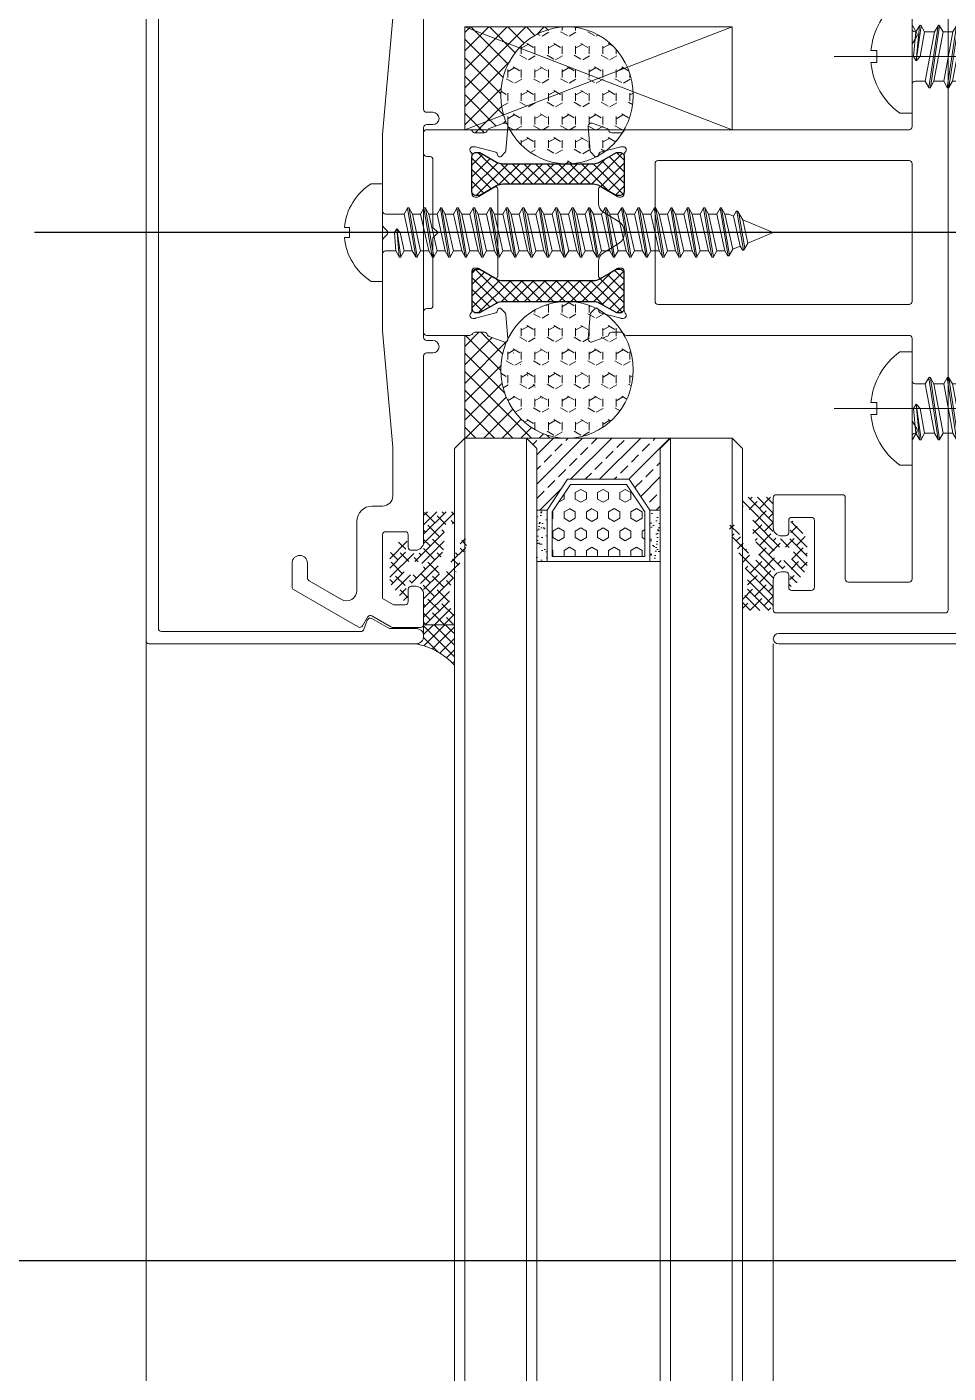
# Model space of a CAD drawing. Extents: x -280168 to 205214, y -148835 to -64913.
# Drawn here: x 51546.6 to 51636.2, y -73822 to -73691 of the extents above; entities that cross this region are included whole.
import ezdxf

# ---------------------------------------------------------------- set-up
doc = ezdxf.new("R2010")
doc.units = 0
doc.header["$LTSCALE"] = 1000
doc.header["$MEASUREMENT"] = 0
for name, pattern in [('CENTER', [50.800000000000004, 31.75, -6.35, 6.35, -6.35]), ('DASHED', [19.049999999999997, 12.7, -6.35]), ('DIVIDE', [1.25, 0.5, -0.25, 0, -0.25, 0, -0.25])]:
    doc.linetypes.add(name, pattern=pattern)
for name, color, linetype, lineweight in [('GL1_glass', 122, 'Continuous', 13), ('GL2_hidden', 140, 'DASHED', 13), ('PJ1_accessories', 4, 'Continuous', 13), ('STE1_carbon steel', 66, 'Continuous', 25), ('XC1_alum.extrusion', 3, 'Continuous', 20), ('型材线层', 3, 'Continuous', 25), ('螺钉线层', 4, 'Continuous', 9), ('隔热条填充力图案', 6, 'Continuous', 9)]:
    doc.layers.add(name, color=color, linetype=linetype, lineweight=lineweight)
doc.layers.add('SY', color=2, linetype='Continuous')
doc.layers.add('配件层', color=4, linetype='Continuous')
pattern_1 = [(45.00000000000001, (-906565.7543245459, 327194.729683584), (-0.8980256121069152, 0.8980256121069154), []), (135, (-906565.7543245459, 327194.729683584), (-0.8980256121069154, -0.8980256121069152), [])]
pattern_2 = [(9.213864076586628e-15, (-906565.7543245459, 327194.729683584), (0, 1.3198224), [0.762, -1.524]), (120, (-906565.7543245459, 327194.729683584), (-1.142999726883747, -0.6599111999999998), [0.7619999999999996, -1.523999999999999]), (59.99999999999999, (-906564.9923245457, 327194.729683584), (-1.142999726883747, 0.6599112000000003), [0.762, -1.524])]

# ---------------------------------------------------------------- blocks, each defined once
blk = doc.blocks.new('PT-C-PTZGLSI-ST5.5LST')
at = {"layer": '螺钉线层'}
for p, q in [((-1.200000000000273, 5.499999999999773), (-2.273736754432321e-13, 5.499999999999773)), ((-2.273736754432321e-13, 5.499999999999773), (2.273736754432321e-13, -5.499999999999773)), ((-3.999999999999773, 0.5899999999996908), (-3.425020350683099, 0.5899999999999181)), ((-3.425020350683099, 0.5899999999999181), (-3.425020350683326, -0.5899999999999181)), ((-3.425020350683326, -0.5899999999999181), (-3.999999999999773, -0.5900000000001455)), ((-1.200000000000273, -5.499999999999773), (2.273736754432321e-13, -5.499999999999773))]:
    blk.add_line(p, q, dxfattribs=at)
for centre, radius, start, end in [((2.793114455093246, -0.03050315157952355), 6.821394883827407, 125.8299052604258, 174.7809172056982), ((2.793114455092791, 0.03050315157975092), 6.82139488382751, 185.2190827943148, 234.1700947395742)]:
    blk.add_arc(centre, radius, start, end, dxfattribs=at)
blk = doc.blocks.new('PT-C-PTZGLSI-ST5.5LW')
at = {"layer": '螺钉线层'}
for p, q in [((-0.1026090771724739, 3.00169872976312), (-0.4500000000002728, 2.400000000000546)), ((0.04739092133922895, 3.00169872976312), (0.3947818457113499, 2.400000000000773)), ((-1.405218154287923, 2.400000000000546), (-0.4500000000002728, 2.400000000000546)), ((0.4499999999998181, -2.400000000000318), (-0.4499999999993634, 2.400000000000546)), ((0.3947818457113499, 2.400000000000773), (1.294781845711896, -2.400000000000318)), ((-0.5052181542882863, -2.400000000000318), (0.4499999999993634, -2.400000000000318)), ((0.7973909228271623, -3.001698729762893), (0.4499999999998181, -2.400000000000318)), ((0.9473909213388652, -3.001698729762893), (1.294781845711896, -2.400000000000546))]:
    blk.add_line(p, q, dxfattribs=at)
at = {"layer": '螺钉线层', "color": 6, "linetype": 'Continuous'}
for p, q in [((-0.1026090771724739, 3.00169872976312), (0.7973909228271623, -3.001698729762893)), ((0.9473909213388652, -3.001698729762893), (0.04739092133922895, 3.00169872976312))]:
    blk.add_line(p, q, dxfattribs=at)
at = {"layer": '螺钉线层'}
for centre, start, end in [((-0.02760907717265582, 2.958397459670095), 29.99999994500553, 150.0000000549945), ((0.8723909228269804, -2.958397459669868), 209.9999999450055, 330.0000000549945)]:
    blk.add_arc(centre, 0.0866025403304984, start, end, dxfattribs=at)
blk = doc.blocks.new('PT-C-PTZZZGLD-ST5.5LWW')
at = {"layer": '螺钉线层'}
for p, q in [((-7.775000000002819, 3.001698729763802), (-8.122390922830618, 2.400000000001228)), ((-7.625000001491117, 3.001698729763802), (-7.277609077118996, 2.400000000001455)), ((-5.975000000003092, 3.00169872976403), (-6.322390922830891, 2.400000000001455)), ((-5.825000001491389, 3.00169872976403), (-5.477609077119268, 2.400000000001683)), ((-9.077609077118268, 2.400000000001228), (-8.122390922830618, 2.400000000001228)), ((-7.781195788371406, 0.5802926162211861), (-8.122390922830618, 2.400000000001228)), ((-7.277609077118996, 2.400000000001455), (-7.025729293534823, 1.056641154221779)), ((-6.322390922830891, 2.400000000001455), (-7.277609077118996, 2.400000000001455)), ((-6.030801689203145, 0.8448574206547619), (-6.322390922829982, 2.400000000001455)), ((-2.400000000001, 2.400000000001), (-5.477609077118814, 2.400000000001228)), ((-5.477609077119268, 2.400000000001683), (-5.192368380412063, 0.8787162842290854)), ((0, 0), (-2.400000000001, 2.400000000001)), ((-7.384953796006357, -1.532998009728544), (-7.781195788371406, 0.5802926162211861)), ((-5.659590567578562, 0.7658401364453766), (-7.245213808028893, 1.10336138767093)), ((-5.467568495482283, 0.779076674898306), (-5.192368380412063, 0.8787162842293128)), ((-0.6600000000030377, 1.13686837721616e-12), (-5.192368380411608, 0.8787162842293128)), ((-2.728484105318785e-12, 1.13686837721616e-12), (-2.400000000004184, -2.399999999999409)), ((-8.177609077118632, -2.399999999999636), (-7.222390922830982, -2.399999999999636)), ((-7.384953796006357, -1.532998009728544), (-7.222390922830982, -2.399999999999864)), ((-6.875000000003183, -3.001698729762211), (-7.222390922830527, -2.399999999999636)), ((-6.759958729222944, -1.861309906001679), (-5.618481218049055, -1.354185092160378)), ((-6.72500000149148, -3.001698729762211), (-6.37760907711845, -2.399999999999864)), ((-6.500247595126893, -1.745927903954453), (-6.37760907711845, -2.399999999999636)), ((-6.377609077118905, -2.399999999999409), (-5.422390922831255, -2.399999999999409)), ((-2.400000000004184, -2.399999999999409), (-5.775557948085407, -2.399999999999409)), ((-5.4223909228308, -2.399999999999409), (-5.61848121805042, -1.354185092160833))]:
    blk.add_line(p, q, dxfattribs=at)
at = {"layer": '螺钉线层', "color": 6, "linetype": 'Continuous'}
for p, q in [((-7.775000000002819, 3.001698729763802), (-7.488074458690789, 1.087778656669343)), ((-7.341887387042334, 1.113212562718218), (-7.625000001491117, 3.001698729763802)), ((-5.975000000003092, 3.00169872976403), (-5.639255640594911, 0.7621355805156327)), ((-5.490675476960405, 0.7716065061770223), (-5.825000001491389, 3.00169872976403)), ((-7.041808884483544, -1.889009803855288), (-6.875000000003183, -3.001698729762211)), ((-6.72500000149148, -3.001698729762211), (-6.890603995454967, -1.897046955707765))]:
    blk.add_line(p, q, dxfattribs=at)
at = {"layer": '螺钉线层'}
for centre, radius, start, end in [((-7.700000000003001, 2.958397459670778), 0.0866025403304984, 29.99999994500553, 150.0000000549945), ((-5.900000000003274, 2.958397459671005), 0.0866025403304984, 29.99999994500553, 150.0000000549945), ((0.1251724137923702, 2.400000000001), 2.52517241379369, 180, 251.8842237427178), ((-7.338903304250834, 0.663222456993708), 0.45, 77.98317710944669, 190.6196552761552), ((-5.586720959406193, 1.108170415860968), 0.35, 257.9831771094467, 289.9034160734104), ((-6.942661311885786, -1.450068168956022), 0.45, 190.6196552761552, 293.9541673023247), ((-6.800000000003365, -2.958397459669186), 0.0866025403304984, 209.9999999450055, 330.0000000549945)]:
    blk.add_arc(centre, radius, start, end, dxfattribs=at)
blk = doc.blocks.new('ST5.5x22自攻自钻')
at = {"layer": '螺钉线层'}
for p, q in [((-8.317814394898505, 4.502466129012646), (-8.340205317789696, 4.502466129012646)), ((-8.500400737180371, 2.1024661290121), (-8.246584084110054, 2.525605981673607)), ((-8.262596240610947, -0.2975338709879907), (-8.500400737180371, 2.1024661290121)), ((-8.246584084110054, 2.525605981673607), (-7.867814394899597, 2.102466129013237)), ((-7.867814394899597, 2.102466129013692), (-7.417814394898869, -0.2975338709879907)), ((-8.262596240610947, -0.2975338709879907), (-8.340205317789696, -0.2975338709879907)), ((-7.915205317783602, -0.8992326007505653), (-8.262596240610947, -0.2975338709879907)), ((-7.765205319271899, -0.8992326007505653), (-7.417814394898869, -0.297533870988218))]:
    blk.add_line(p, q, dxfattribs=at)
at = {"layer": '螺钉线层', "color": 46, "linetype": 'CENTER'}
blk.add_line((-16.21191307588288, 2.102466129012782), (15.59335668953554, 2.102466129012328), dxfattribs=at)
at = {"layer": '螺钉线层', "color": 6, "linetype": 'Continuous'}
for p, q in [((-8.246584084110054, 2.525605981673607), (-7.915205317783602, -0.8992326007505653)), ((-7.765205319271899, -0.8992326007505653), (-8.246584084110054, 2.525605981673607))]:
    blk.add_line(p, q, dxfattribs=at)
at = {"layer": '螺钉线层'}
for centre, radius, start, end in [((-8.340205317789696, 4.802466129012601), 0.3, 180, 270), ((-8.340205317789696, -0.5975338709888547), 0.3, 90, 180), ((-7.840205317783784, -0.8559313306575405), 0.0866025403304984, 209.9999999450055, 330.0000000549945)]:
    blk.add_arc(centre, radius, start, end, dxfattribs=at)
for name, p in [('PT-C-PTZGLSI-ST5.5LST', (-8.640205317790333, 2.102466129012555)), ('PT-C-PTZGLSI-ST5.5LW', (-6.912596240611038, 2.1024661290121)), ('PT-C-PTZGLSI-ST5.5LW', (-5.112596240610856, 2.102466129011873)), ('PT-C-PTZGLSI-ST5.5LW', (-3.312596240611128, 2.1024661290121)), ('PT-C-PTZGLSI-ST5.5LW', (-1.512596240610947, 2.1024661290121)), ('PT-C-PTZGLSI-ST5.5LW', (0.2874037593883259, 2.102466129012328)), ('PT-C-PTZGLSI-ST5.5LW', (2.087403759388508, 2.102466129012328)), ('PT-C-PTZGLSI-ST5.5LW', (3.887403759388235, 2.102466129012555)), ('PT-C-PTZZZGLD-ST5.5LWW', (13.35979468221558, 2.10246612901301))]:
    blk.add_blockref(name, p, dxfattribs=at)
blk = doc.blocks.new('PAON148001(945500)')
at = {"layer": '隔热条填充力图案'}
h = blk.add_hatch(dxfattribs=at)
h.set_pattern_fill('ANSI37', color=6, scale=0.5, style=0)
h.set_pattern_definition([(135, (-54620.91678163315, -69823.37623260304), (0.561266007566822, 0.5612660075668221), []), (45.00000000000001, (-54620.91678163315, -69823.37623260304), (0.5612660075668221, -0.561266007566822), [])])
edge = h.paths.add_edge_path()
edge.add_line((1.124448551607202, -12.41320508075296), (2.063679036153189, -14.0399999999936))
edge.add_line((2.063679036160465, -14.0399999999936), (2.063679036160465, -14.39999999999418))
edge.add_arc((1.663679036151734, -14.39999999999418), 0.4000000000014603, 270.0000000000007, 359.99999999999926, ccw=False)
edge.add_line((1.663679036151734, -14.79999999998836), (-1.736320963849721, -14.79999999998836))
edge.add_arc((-1.736320963849721, -14.39999999999418), 0.4000000000014321, 179.9999999999967, 270.0000000000033, ccw=False)
edge.add_line((-2.136320963851176, -14.39999999999418), (-2.136320963851176, -14.0399999999936))
edge.add_line((-2.136320963851176, -14.0399999999936), (-1.197090479305189, -12.41320508075296))
edge.add_arc((-2.236320963849721, -11.81320508074714), 1.200000000004664, 329.999999999949, 359.9999999999487)
edge.add_line((-1.036320963845355, -11.81320508074714), (-1.036320963845355, -2.986794919233944))
edge.add_arc((-2.236320963849721, -2.98679491924122), 1.200000000004677, 5.152498583970897e-11, 30.0000000000509)
edge.add_line((-1.197090479297913, -2.386794919235399), (-2.1363209638439, -0.7599999999947613))
edge.add_line((-2.136320963851176, -0.7599999999947613), (-2.136320963851176, -0.3999999999941792))
edge.add_arc((-1.736320963849721, -0.3999999999941792), 0.4000000000014481, 89.99999999999898, 180.000000000001, ccw=False)
edge.add_line((-1.736320963842445, 0), (1.66367903615901, 0))
edge.add_arc((1.663679036151734, -0.3999999999941792), 0.4000000000014623, 1.0231815394945443e-12, 89.99999999999898, ccw=False)
edge.add_line((2.063679036160465, -0.3999999999941792), (2.063679036160465, -0.7599999999947613))
edge.add_line((2.063679036160465, -0.7599999999947613), (1.124448551614478, -2.386794919235399))
edge.add_arc((2.16367903615901, -2.98679491924122), 1.200000000004608, 149.9999999999482, 179.9999999999494)
edge.add_line((0.9636790361546446, -2.98679491924122), (0.9636790361546446, -11.81320508075441))
edge.add_arc((2.16367903615901, -11.81320508074714), 1.200000000004706, 180.0000000000519, 210.0000000000506)
at = {"layer": '型材线层'}
blk.add_lwpolyline([(1.124448551607202, -12.41320508075296), (2.063679036160465, -14.0399999999936), (2.063679036160465, -14.39999999999418, -0.4142135623730874), (1.663679036151734, -14.79999999998836), (-1.736320963842445, -14.79999999998836, -0.414213562373129), (-2.136320963851176, -14.39999999999418), (-2.136320963851176, -14.0399999999936), (-1.197090479297913, -12.41320508075296, 0.1316524975873946), (-1.036320963845355, -11.81320508074714), (-1.036320963845355, -2.98679491924122, 0.1316524975873931), (-1.197090479297913, -2.386794919235399), (-2.136320963851176, -0.7599999999947613), (-2.136320963851176, -0.3999999999941792, -0.4142135623731054), (-1.736320963842445, 0), (1.663679036151734, 0, -0.4142135623730847), (2.063679036160465, -0.3999999999941792), (2.063679036160465, -0.7599999999947613), (1.124448551607202, -2.386794919235399, 0.1316524975874009), (0.9636790361546446, -2.98679491924122), (0.9636790361546446, -11.81320508074714, 0.1316524975873898)], format="xyb", close=True, dxfattribs=at)
blk = doc.blocks.new('PT-C-PTZGLSI-ST4.8LW')
at = {"layer": '螺钉线层'}
for p, q in [((-1.195632673131968, 1.790000000000418), (-0.3999999999996362, 1.790000000000646)), ((-0.07281633654929465, 2.356698729762456), (-0.3999999999998636, 1.790000000000191)), ((-0.3999999999998636, 1.790000000000191), (0.3999999999996362, -1.789999999999736)), ((0.07718366196240822, 2.356698729762456), (0.4043673268679413, 1.790000000000418)), ((0.4043673268679413, 1.790000000000418), (1.204367326868351, -1.789999999999736)), ((-0.3956326731315585, -1.789999999999736), (0.3999999999998636, -1.789999999999736)), ((0.7271836634506599, -2.356698729762456), (0.3999999999996362, -1.789999999999736)), ((0.8771836619623627, -2.356698729762456), (1.204367326868351, -1.789999999999736))]:
    blk.add_line(p, q, dxfattribs=at)
at = {"layer": '螺钉线层', "color": 6, "linetype": 'Continuous'}
for p, q in [((0.7271836634506599, -2.356698729762684), (-0.07281633654929465, 2.356698729762456)), ((0.0771836634507963, 2.356698729762684), (0.8771836619623627, -2.356698729762456))]:
    blk.add_line(p, q, dxfattribs=at)
at = {"layer": '螺钉线层'}
for centre, start, end in [((0.002183663450750828, 2.313397459669432), 29.99999994499902, 150.000000055001), ((0.8021836634507054, -2.313397459669432), 209.999999944999, 330.000000055001)]:
    blk.add_arc(centre, 0.0866025403304984, start, end, dxfattribs=at)
blk = doc.blocks.new('PT-C-PTZGLSI-ST4.8LST')
at = {"layer": '螺钉线层'}
blk.add_lwpolyline([(-1.099999999945794, 4.750000000034333, 0.2344543006142045), (-3.700000000000045, 0.4900000000000091), (-3.225020350683735, 0.4900000000000091), (-3.225020350683735, -0.4900000000000091), (-3.700000000000045, -0.4899999999990996, 0.2344543006112378), (-1.099999999999909, -4.75), (0, -4.75), (0, 4.750000000000227)], format="xyb", close=True, dxfattribs=at)
blk = doc.blocks.new('PT-C-PTZGLSI-ST4.8LWW')
at = {"layer": '螺钉线层'}
for p, q in [((-6.2978163365824, 1.790000000000191), (-5.502183663450069, 1.790000000000418)), ((-5.174999999999727, 2.356698729762229), (-5.502183663450296, 1.789999999999964)), ((-5.502183663450296, 1.789999999999964), (-4.702183663450796, -1.789999999999964)), ((-5.025000001488024, 2.356698729762229), (-4.697816336582491, 1.790000000000191)), ((-4.697816336582491, 1.790000000000191), (-4.321442276649805, 1.790000000000191)), ((-4.697816336582491, 1.790000000000191), (-3.933705873316285, -1.629394323115093)), ((-4.321442276649805, 1.790000000000191), (-3.859417907015086, 1.598623239951166)), ((-3.608804220853244, 2.032698878753081), (-3.859417907014858, 1.598623239950712)), ((-3.859417907015086, 1.598623239951166), (-3.205479100883167, -1.327752917490216)), ((-3.435599140096429, 2.032698878919746), (-2.973002469261019, 1.231457943736132)), ((-2.973002469261246, 1.231457943736586), (0, 0)), ((-2.973002469261473, 1.231457943736132), (-2.469257673487164, -1.022800017352438)), ((-2.469257673487164, -1.022800017352438), (4.547473508864641e-13, 0)), ((-2.838798167412278, -1.662862926070602), (-2.469257673486709, -1.022800017352665)), ((-5.497816336581991, -1.789999999999964), (-4.702183663450569, -1.789999999999736)), ((-4.450910175055697, -2.225218449794966), (-4.702183663451024, -1.789999999999509)), ((-4.277705094298881, -2.225218449961631), (-3.933705873316285, -1.629394323115093)), ((-3.933705873316285, -1.629394323115093), (-3.205479100883167, -1.327752917490216)), ((-3.012003248173642, -1.662862925854142), (-3.205479100883167, -1.327752917489988))]:
    blk.add_line(p, q, dxfattribs=at)
at = {"layer": '螺钉线层', "color": 6, "linetype": 'Continuous'}
for p, q in [((-4.389371316997995, -2.272026568474303), (-5.174999999999727, 2.356698729762229)), ((-5.024999999999636, 2.356698729762456), (-4.254220107842229, -2.184541260626929)), ((-2.885674365517616, -1.704633388176944), (-3.528461011231002, 2.082502790472518)), ((-3.342696365961729, 1.871786554379241), (-2.764582023340836, -1.534316794242159))]:
    blk.add_line(p, q, dxfattribs=at)
at = {"layer": '螺钉线层'}
for centre, radius, start, end in [((-5.099999999999682, 2.313397459669204), 0.0866025403304984, 29.99999994499902, 150.000000055001), ((-3.522201680426633, 1.982698878836345), 0.1, 30.00000005519434, 150.0000000551464), ((-4.364307634629085, -2.17521844987823), 0.1, 209.9999999448827, 329.9999999447944), ((-2.925400707730432, -1.612862925966056), 0.1, 209.9999999259138, 329.999999930909)]:
    blk.add_arc(centre, radius, start, end, dxfattribs=at)
blk = doc.blocks.new('ST4.8X38-PT')
at = {"layer": '螺钉线层'}
for p, q in [((1.302183663419783, 1.790000000000449), (0.3000000000001819, 1.790000000000449)), ((1.176630933357956, 3.108624468950438e-14), (1.383217930669161, 0.3682120348219398)), ((1.176630933358865, 4.858335955759685e-13), (1.297816336552387, -1.789999999999933)), ((1.383217930669161, 0.3682120348219398), (1.702183663420328, 3.108624468950438e-14)), ((1.702183663420328, -6.510347816401918e-13), (2.102183663420874, -1.789999999999705)), ((0.3000000000010914, -1.789999999999705), (1.297816336552387, -1.789999999999705)), ((1.625000000002728, -2.356698729762653), (1.297816336552387, -1.789999999999933)), ((1.774999998514431, -2.356698729762653), (2.102183663420874, -1.789999999999933))]:
    blk.add_line(p, q, dxfattribs=at)
at = {"layer": '螺钉线层', "color": 46, "linetype": 'CENTER', "ltscale": 1.5}
blk.add_line((-6.447865267422003, 3.108624468950438e-14), (40.23356200732769, -1.962874307537277e-13), dxfattribs=at)
at = {"layer": '螺钉线层', "linetype": 'Continuous'}
for p, q in [((1.625000000002728, -2.35669872976288), (1.383217930669161, 0.3682120348219398)), ((1.383217930669161, 0.3682120348219398), (1.774999998514431, -2.356698729762653))]:
    blk.add_line(p, q, dxfattribs=at)
at = {"layer": '螺钉线层'}
for centre, radius, start, end in [((0.3000000000001819, 2.090000000000404), 0.3, 180, 270), ((0.3000000000010914, -2.089999999999432), 0.3, 90, 180), ((1.700000000003456, -2.313397459669628), 0.0866025403304984, 209.9999999450055, 330.0000000549945)]:
    blk.add_arc(centre, radius, start, end, dxfattribs=at)
for name, p in [('PT-C-PTZGLSI-ST4.8LST', (0, 3.108624468950438e-14)), ('PT-C-PTZGLSI-ST4.8LW', (2.497816336552205, 3.108624468950438e-14)), ('PT-C-PTZGLSI-ST4.8LW', (4.097816336551659, 3.108624468950438e-14)), ('PT-C-PTZGLSI-ST4.8LW', (5.697816336551114, 3.108624468950438e-14)), ('PT-C-PTZGLSI-ST4.8LW', (7.297816336551477, 3.108624468950438e-14)), ('PT-C-PTZGLSI-ST4.8LW', (8.897816336550932, 3.108624468950438e-14)), ('PT-C-PTZGLSI-ST4.8LW', (10.4978163365513, 3.108624468950438e-14)), ('PT-C-PTZGLSI-ST4.8LW', (12.09781633655075, 3.108624468950438e-14)), ('PT-C-PTZGLSI-ST4.8LW', (13.69781633655111, 3.108624468950438e-14)), ('PT-C-PTZGLSI-ST4.8LW', (15.29781633655057, 3.108624468950438e-14)), ('PT-C-PTZGLSI-ST4.8LW', (16.89781633655002, 3.108624468950438e-14)), ('PT-C-PTZGLSI-ST4.8LW', (18.49781633655039, 3.108624468950438e-14)), ('PT-C-PTZGLSI-ST4.8LW', (20.09781633654984, 3.108624468950438e-14)), ('PT-C-PTZGLSI-ST4.8LW', (21.6978163365502, 3.108624468950438e-14)), ('PT-C-PTZGLSI-ST4.8LW', (23.29781633654966, 3.108624468950438e-14)), ('PT-C-PTZGLSI-ST4.8LW', (24.89781633655002, 3.108624468950438e-14)), ('PT-C-PTZGLSI-ST4.8LW', (26.49781633654948, 3.108624468950438e-14)), ('PT-C-PTZGLSI-ST4.8LW', (28.09781633654984, 3.108624468950438e-14)), ('PT-C-PTZGLSI-ST4.8LW', (29.69781633654929, 3.108624468950438e-14)), ('PT-C-PTZGLSI-ST4.8LW', (31.29781633654966, 3.108624468950438e-14)), ('PT-C-PTZGLSI-ST4.8LWW', (38, 2.584599201327364e-13))]:
    blk.add_blockref(name, p, dxfattribs=at)
blk = doc.blocks.new('*U377')
at = {"layer": 'PJ1_accessories'}
h = blk.add_hatch(dxfattribs=at)
h.set_pattern_fill('ANSI38', color=256, scale=0.4, style=0)
h.set_pattern_definition([(135, (8715.69980125525, 668.8177687838906), (0.4490128060534576, 0.4490128060534577), []), (45.00000000000001, (8715.69980125525, 668.8177687838906), (1.347038418160373, 0.4490128060534578), [1.5875, -0.9525000000000001])])
edge = h.paths.add_edge_path(flags=16)
edge.add_arc((-31.2497805521125, -107.6606329271453), 0.6499999999941792, 0, 180, ccw=False)
edge.add_line((-30.59978055208921, -107.6606329271453), (-30.59978055208921, -108.3497474453179))
edge.add_arc((-31.2497805521125, -108.3497474453179), 0.6499999999941792, -180, 0, ccw=False)
edge.add_line((-31.89978055213578, -108.3497474453179), (-31.89978055213578, -107.6606329271453))
edge = h.paths.add_edge_path()
edge.add_arc((-28.64978055213578, -113.0000026948983), 0.2999999999961926, 248.3846734127286, 423.3846734129762)
edge.add_line((-28.51538107497618, -112.7317923660157), (-31.65683849889319, -111.1576164667495))
edge.add_arc((-31.4776391958585, -110.8000026948866), 0.3999999999998659, 89.99999999947892, 243.3846734108163, ccw=False)
edge.add_line((-31.4776391958585, -110.4000026949216), (-30.95116509799846, -110.4000026949216))
edge.add_arc((-30.95116509799846, -110.7000026950263), 0.3000000001273165, 70.00000000517639, 90.00000000555838, ccw=False)
edge.add_line((-30.84855905501172, -110.418094908644), (-29.29948850092478, -110.9819104811177))
edge.add_arc((-29.19688245793805, -110.7000026949099), 0.2999999999710019, 249.9999999979924, 269.9999999979156)
edge.add_line((-29.19688245793805, -111.0000026948983), (-27.24978055222891, -111.0000026948983))
edge.add_arc((-27.24978055222891, -111.3000026948866), 0.2999999999938154, -1.042224084812915e-09, 89.99999999895778, ccw=False)
edge.add_line((-26.94978055218235, -111.3000026948866), (-26.94978055218235, -111.7000026949099))
edge.add_arc((-26.64978055213578, -111.7000026948517), 0.3000000000229193, 180.0000000045162, 270.0000000045163)
edge.add_line((-26.64978055213578, -112.0000026948983), (-26.04978055215906, -112.0000026948983))
edge.add_arc((-26.04978055215906, -111.7000026949099), 0.2999999999938154, 270.0000000010422, 360.0000000010422)
edge.add_line((-25.74978055222891, -111.7000026949099), (-25.74978055222891, -109.3000026948866))
edge.add_arc((-26.04978055215906, -109.3000026948866), 0.2999999999933607, 359.999999998871, 449.9999999989578)
edge.add_line((-26.04978055215906, -109.0000026948983), (-29.29978055215906, -109.0000026948983))
edge.add_arc((-29.29978055215906, -108.5000026948983), 0.4999999999995453, 180.0000000003648, 270, ccw=False)
edge.add_line((-29.79978055215906, -108.5000026948983), (-29.79978055215906, -107.4010371884797))
edge.add_arc((-29.59978055220563, -107.4010371884797), 0.200000000006343, 44.99999999919402, 179.9999999995766, ccw=False)
edge.add_line((-29.45835919585079, -107.2596158322413), (-28.58237347262911, -107.4121347292676))
edge.add_arc((-28.37024143827148, -107.2000026949099), 0.3000000000010796, 224.9999999997544, 404.9999999997544)
edge.add_line((-28.15810940391384, -106.9878706605523), (-29.62906987406313, -105.8464493043139))
edge.add_arc((-29.9826232646592, -106.2000026949099), 0.5000000000026927, 44.99999999992629, 89.99999999999999)
edge.add_line((-29.9826232646592, -105.7000026949099), (-32.51693783968221, -105.7000026949099))
edge.add_arc((-32.51693783968221, -106.2000026949099), 0.5000000000025595, 89.99999999999999, 135.0000000000829)
edge.add_line((-32.87049123027828, -105.8464493043139), (-34.34145170042757, -106.9878706605523))
edge.add_arc((-34.12931966606993, -107.2000026949099), 0.3000000000010796, 135.0000000002456, 315.0000000002456)
edge.add_line((-33.9171876317123, -107.4121347292676), (-33.04120190837421, -107.2596158322413))
edge.add_arc((-32.89978055213578, -107.4010371884797), 0.1999999999771288, -3.126615411019884e-09, 134.9999999974207, ccw=False)
edge.add_line((-32.69978055218235, -107.4010371884797), (-32.69978055218235, -108.5000026948983))
edge.add_arc((-33.19978055218235, -108.5000026948983), 0.5000000000013642, 270.00000000020844, 359.9999999998437, ccw=False)
edge.add_line((-33.19978055218235, -109.0000026948983), (-36.44978055218235, -109.0000026948983))
edge.add_arc((-36.44978055218235, -109.3000026948866), 0.2999999999942702, 90.00000000104221, 180.0000000009554)
edge.add_line((-36.74978055222891, -109.3000026948866), (-36.74978055222891, -111.7000026949099))
edge.add_arc((-36.44978055218235, -111.7000026949099), 0.2999999999951797, 179.9999999992183, 269.9999999986104)
edge.add_line((-36.44978055218235, -112.0000026948983), (-35.67404462094419, -112.0000026948983))
edge.add_arc((-35.67404462082777, -111.7000026949099), 0.2999999999983018, 269.9999999989578, 314.9999999994013)
edge.add_line((-35.46191258658655, -111.9121347292676), (-35.13764851773158, -111.587870660529))
edge.add_arc((-34.92551648349036, -111.8000026948866), 0.2999999999997213, 89.9999999993052, 134.9999999994473, ccw=False)
edge.add_line((-34.92551648337394, -111.5000026948983), (-33.24978055222891, -111.5000026948983))
edge.add_line((-33.24978055222891, -111.5000026948983), (-28.76029252843, -113.2789060887299))
h = blk.add_hatch(dxfattribs=at)
h.set_pattern_fill('ANSI33', color=256, scale=8, style=0)
h.set_pattern_definition([(45.00000000000001, (-12707.57088305743, -4617.015605273424), (-1.414213562373095, 1.414213562373095), []), (45.00000000000001, (-12706.15666949749, -4617.015605273424), (-1.414213562373095, 1.414213562373095), [1, -0.5])])
h.paths.add_polyline_path([(-19.99978055222891, -119.0000026948983), (-20.99978055222891, -120.0000026948983), (-26.99978055222891, -120.0000026948983), (-26.99978055222891, -121.0000026948983), (-23.99978055222891, -123.0000026948983), (-23.99978055222891, -129.0000026948983), (-26.99978055222891, -131.0000026948983), (-26.99978055222891, -132.0000026948983), (-20.99978055222891, -132.0000026948983), (-19.99978055222891, -133.0000026948983)])
h = blk.add_hatch(dxfattribs=at)
h.set_pattern_fill('AR-SAND', color=256, scale=0.5, style=0)
h.set_pattern_definition([(37.50000000000001, (-12707.57088305743, -4617.015605273424), (-0.03149667905480408, 0.9634118845065793), [0, -0.76, 0, -0.85, 0, -0.8125]), (7.499999999999988, (-12707.57088305743, -4617.015605273424), (0.8848883526338636, 1.41107303261487), [0, -0.4099999999999999, 0, -0.6849999999999999, 0, -0.2625]), (327.5, (-12708.18588305742, -4617.015605273424), (1.557070930875748, 0.002829526768482249), [0, -0.2499999999999999, 0, -0.8999999999999998, 0, -1.175]), (317.5, (-12708.18588305742, -4617.015605273424), (1.503063302286147, 0.4388377824671246), [0, -0.125, 0, -0.59, 0, -0.675])])
h.paths.add_polyline_path([(-26.99978055222891, -121.0000026948983), (-26.99978055222891, -120.0000026948983), (-31.99978055222891, -120.0000026948983), (-31.99978055222891, -121.0000026948983)])
h.paths.add_polyline_path([(-31.99978055222891, -131.0000026948983), (-31.99978055222891, -132.0000026948983), (-26.99978055222891, -132.0000026948983), (-26.99978055222891, -131.0000026948983)])
h = blk.add_hatch(dxfattribs=at)
h.set_pattern_fill('HEX', color=256, scale=5, style=0)
h.set_pattern_definition([(9.213864076586628e-15, (-12707.57088305743, -4617.015605273424), (0, 1.082531755), [0.625, -1.25]), (120, (-12707.57088305743, -4617.015605273424), (-0.9375000002333521, -0.5412658774999999), [0.6249999999999989, -1.249999999999998]), (59.99999999999997, (-12706.94588305743, -4617.015605273424), (-0.937500000233352, 0.5412658775000002), [0.6249999999999999, -1.25])])
h.paths.add_polyline_path([(-24.49978055222891, -123.2675945741357), (-27.15116837108508, -121.5000026948983), (-31.49978055222891, -121.5000026948983), (-31.49978055222891, -130.5000026948983), (-27.15116837108508, -130.5000026948983), (-24.49978055222891, -128.7324108156608)])
h = blk.add_hatch(dxfattribs=at)
h.set_pattern_fill('HEX', color=256, scale=0.8, style=0)
h.set_pattern_definition(pattern_2)
edge = h.paths.add_edge_path()
edge.add_ellipse((-13.34571129188407, -129.0603864508448), major_axis=(-6.654069260461255, 0), ratio=0.9684793322198909, start_angle=0, end_angle=360)
h = blk.add_hatch(dxfattribs=at)
h.set_pattern_fill('HEX', color=256, scale=0.8, style=0)
h.set_pattern_definition(pattern_2)
edge = h.paths.add_edge_path()
edge.add_ellipse((13.34571129188407, -129.0603864508448), major_axis=(6.654069260461255, 0), ratio=0.9684793322198909, start_angle=0, end_angle=360, ccw=False)
h = blk.add_hatch(dxfattribs=at)
h.set_pattern_fill('ANSI37', color=256, scale=0.8, style=0)
h.set_pattern_definition(pattern_1)
edge = h.paths.add_edge_path()
edge.add_line((-10.11346953606699, -136.6267046603607), (-10.63179806247354, -135.2026087383274))
edge.add_arc((-10.34989027620759, -135.1000026952242), 0.3000000000153858, 145.2189507280984, 200.0000000065075, ccw=False)
edge.add_ellipse((-13.34571129188407, -129.0603864511941), major_axis=(-6.654069260461255, 0), ratio=0.9684793322198909, start_angle=0, end_angle=114.4056178847533, ccw=False)
edge.add_line((-19.99978055234533, -129.0603864511941), (-19.99978055222891, -139.0000026952475))
edge.add_line((-19.99978055222891, -139.0000026952475), (-9.999890276230872, -139.0000026952475))
edge.add_line((-9.999890276230872, -139.0000026952475), (-9.999890276230872, -138.5196179377963))
edge.add_arc((-9.699890275951475, -138.5196179378545), 0.3000000002765374, 120.00000005111721, 180, ccw=False)
edge.add_arc((-9.999890276812948, -138.0000026950147), 0.3000000005995286, 300.0000000425801, 360)
edge.add_line((-9.699890276184306, -138.0000026950147), (-9.699890276184306, -137.1000026952825))
edge.add_arc((-9.999890276114456, -137.1000026952242), 0.2999999999526001, 0, 73.70711348484153)
edge.add_arc((-9.831561750266701, -136.5240986176068), 0.2999999995603474, 199.9999999951393, 253.70711348746948, ccw=False)
h = blk.add_hatch(dxfattribs=at)
h.set_pattern_fill('ANSI37', color=256, scale=0.8, style=0)
h.set_pattern_definition(pattern_1)
edge = h.paths.add_edge_path()
edge.add_line((10.11346953606699, -136.6267046603607), (10.63179806247354, -135.2026087383274))
edge.add_arc((10.34989027620759, -135.1000026952242), 0.3000000000153858, 339.9999999934925, 394.7810492719016)
edge.add_ellipse((13.34571129188407, -129.0603864511941), major_axis=(6.654069260461255, 0), ratio=0.9684793322198909, start_angle=245.5943821152467, end_angle=360)
edge.add_line((19.99978055234533, -129.0603864511941), (19.99978055222891, -139.0000026952475))
edge.add_line((19.99978055222891, -139.0000026952475), (9.999890276230872, -139.0000026952475))
edge.add_line((9.999890276230872, -139.0000026952475), (9.999890276230872, -138.5196179377963))
edge.add_arc((9.699890275951475, -138.5196179378545), 0.3000000002765374, 360, 419.9999999488828)
edge.add_arc((9.999890276812948, -138.0000026950147), 0.3000000005995286, 180, 239.9999999574199, ccw=False)
edge.add_line((9.699890276184306, -138.0000026950147), (9.699890276184306, -137.1000026952825))
edge.add_arc((9.999890276114456, -137.1000026952242), 0.2999999999526001, 466.2928865151584, 540, ccw=False)
edge.add_arc((9.831561750266701, -136.5240986176068), 0.2999999995603474, 286.2928865125305, 340.0000000048607)
h = blk.add_hatch(dxfattribs=at)
h.set_pattern_fill('ANSI38', color=256, scale=0.4, style=0)
h.set_pattern_definition([(225, (8714.299691531225, -920.8177741736872), (0.4490128060534576, -0.4490128060534578), []), (315, (8714.299691531225, -920.8177741736872), (1.347038418160373, -0.4490128060534579), [1.5875, -0.9525000000000001])])
edge = h.paths.add_edge_path(flags=16)
edge.add_arc((-32.64989027613774, -144.3393724626512), 0.6499999999941792, -180, 0, ccw=False)
edge.add_line((-33.29989027616102, -144.3393724626512), (-33.29989027616102, -143.6502579444787))
edge.add_arc((-32.64989027613774, -143.6502579444787), 0.6499999999941792, 0, 180, ccw=False)
edge.add_line((-31.99989027623087, -143.6502579444787), (-31.99989027623087, -144.3393724626512))
edge = h.paths.add_edge_path()
edge.add_arc((-30.04989027616102, -139.0000026948983), 0.2999999999961926, 296.6153265870239, 471.6153265872716)
edge.add_line((-30.16040225245524, -138.7210993010667), (-34.64989027613774, -140.5000026948983))
edge.add_line((-34.64989027613774, -140.5000026948983), (-36.3256262075156, -140.5000026948983))
edge.add_arc((-36.3256262075156, -140.2000026949099), 0.2999999999997213, 225.0000000005527, 270.00000000069485, ccw=False)
edge.add_line((-36.53775824187323, -140.4121347292676), (-36.86202231049538, -140.087870660529))
edge.add_arc((-37.07415434485301, -140.3000026948866), 0.2999999999983019, 45.00000000059876, 90.00000000104221)
edge.add_line((-37.07415434485301, -140.0000026948983), (-37.84989027620759, -140.0000026948983))
edge.add_arc((-37.84989027620759, -140.3000026948866), 0.2999999999951797, 90.0000000013896, 180.0000000007817)
edge.add_line((-38.14989027613774, -140.3000026948866), (-38.14989027613774, -142.7000026949099))
edge.add_arc((-37.84989027620759, -142.7000026949099), 0.2999999999942702, 179.9999999990447, 269.9999999989578)
edge.add_line((-37.84989027620759, -143.0000026948983), (-34.59989027620759, -143.0000026948983))
edge.add_arc((-34.59989027620759, -143.5000026948983), 0.5000000000013642, 1.5631940186722204e-10, 89.99999999979161, ccw=False)
edge.add_line((-34.09989027620759, -143.5000026948983), (-34.09989027620759, -144.5989682013169))
edge.add_arc((-34.29989027616102, -144.5989682013169), 0.1999999999771288, -134.99999999742067, 3.126615411019884e-09, ccw=False)
edge.add_line((-34.44131163239945, -144.7403895575553), (-35.31729735573754, -144.587870660529))
edge.add_arc((-35.52942939009517, -144.8000026948866), 0.3000000000010796, 44.99999999975436, 224.9999999997544)
edge.add_line((-35.74156142445281, -145.0121347292443), (-34.27060095430352, -146.1535560854827))
edge.add_arc((-33.91704756370746, -145.8000026948866), 0.5000000000025595, 224.9999999999171, 270)
edge.add_line((-33.91704756370746, -146.3000026948866), (-31.38273298868444, -146.3000026948866))
edge.add_arc((-31.38273298868444, -145.8000026948866), 0.5000000000026926, 270, 315.0000000000737)
edge.add_line((-31.02917959808838, -146.1535560854827), (-29.55821912793908, -145.0121347292443))
edge.add_arc((-29.77035116229672, -144.8000026948866), 0.3000000000010796, 315.0000000002456, 495.0000000002457)
edge.add_line((-29.98248319665436, -144.587870660529), (-30.85846891999245, -144.7403895575553))
edge.add_arc((-30.99989027623087, -144.5989682013169), 0.200000000006343, 180.0000000004233, 315.00000000080604, ccw=False)
edge.add_line((-31.19989027618431, -144.5989682013169), (-31.19989027618431, -143.5000026948983))
edge.add_arc((-30.69989027618431, -143.5000026948983), 0.4999999999995453, 90, 179.9999999996352, ccw=False)
edge.add_line((-30.69989027618431, -143.0000026948983), (-27.44989027618431, -143.0000026948983))
edge.add_arc((-27.44989027618431, -142.7000026949099), 0.2999999999933607, 270.0000000010422, 360.000000001129)
edge.add_line((-27.14989027613774, -142.7000026949099), (-27.14989027613774, -140.3000026948866))
edge.add_arc((-27.44989027618431, -140.3000026948866), 0.2999999999938154, 359.9999999989578, 449.9999999989578)
edge.add_line((-27.44989027618431, -140.0000026948983), (-28.04989027616102, -140.0000026948983))
edge.add_arc((-28.04989027616102, -140.3000026949449), 0.3000000000229193, 89.99999999548379, 179.9999999954838)
edge.add_line((-28.34989027620759, -140.3000026948866), (-28.34989027620759, -140.7000026949099))
edge.add_arc((-28.64989027625415, -140.7000026949099), 0.2999999999938154, -89.99999999895778, 1.042224084812915e-09, ccw=False)
edge.add_line((-28.64989027613774, -141.0000026948983), (-30.59699218196329, -141.0000026948983))
edge.add_arc((-30.59699218196329, -141.3000026948866), 0.2999999999710019, 90.00000000208439, 110.0000000020077)
edge.add_line((-30.69959822495002, -141.0180949086789), (-32.24866877903696, -141.5819104811526))
edge.add_arc((-32.3512748220237, -141.3000026947702), 0.3000000001273165, 269.9999999944416, 289.9999999948236, ccw=False)
edge.add_line((-32.35127482214011, -141.600002694875), (-32.87774891988374, -141.600002694875))
edge.add_arc((-32.87774891988374, -141.2000026949099), 0.3999999999998659, 116.61532658918381, 270.0000000005211, ccw=False)
edge.add_line((-33.05694822291844, -140.8423889230471), (-29.915490798885, -139.2682130237808))
h = blk.add_hatch(dxfattribs=at)
h.set_pattern_fill('ANSI37', color=252, scale=0.5, style=0)
h.set_pattern_definition([(45.00000000000001, (-906565.7543245459, 327194.729683584), (-0.561266007566822, 0.5612660075668221), []), (135, (-906565.7543245459, 327194.729683584), (-0.5612660075668221, -0.561266007566822), [])])
h.paths.add_polyline_path([(-39.99989027623087, -143.7500026948983, -0.414213562338998), (-39.24989027614356, -143.0000026948983), (-38.14989027718548, -143.0000026948983), (-38.14989027613774, -140.0000026946655), (-42.08117693336681, -140.0000026948983, -0.1580874910999933)])
at = {"layer": 'GL1_glass'}
for points in [[(-329.1254306580231, -120.0000026947539), (-20.99978055222891, -120.0000026948983), (-19.99978055222891, -119.0000026948983), (-19.99978055222891, -113.0000026948983), (-20.99978055222891, -112.0000026948983), (-329.1254306580231, -112.0000026947539)], [(-329.1254306580231, -140.0000026947539), (-20.99978055222891, -140.0000026948983), (-19.99978055222891, -139.0000026948983), (-19.99978055222891, -133.0000026948983), (-20.99978055222891, -132.0000026948983), (-329.1254306580231, -132.0000026947539)]]:
    blk.add_lwpolyline(points, dxfattribs=at)
at = {"layer": 'GL2_hidden'}
for p, q in [((-19.99978055222891, -113.0000026948983), (-329.1254306580231, -113.0000026947539)), ((-19.99978055222891, -119.0000026948983), (-329.1254306580231, -119.0000026947539)), ((-19.99978055222891, -133.0000026948983), (-329.1254306580231, -133.0000026947539)), ((-19.99978055222891, -139.0000026948983), (-329.1254306580231, -139.0000026947539))]:
    blk.add_line(p, q, dxfattribs=at)
at = {"layer": 'PJ1_accessories'}
for p, q in [((-19.99978055222891, -119.0000026948983), (-19.99978055222891, -133.0000026948983)), ((-31.99978055222891, -121.0000026948983), (-31.99978055222891, -120.0000026948983)), ((-26.99978055222891, -121.0000026948983), (-26.99978055222891, -120.0000026948983)), ((-31.99978055222891, -131.0000026948983), (-31.99978055222891, -132.0000026948983)), ((-26.99978055222891, -131.0000026948983), (-26.99978055222891, -132.0000026948983))]:
    blk.add_line(p, q, dxfattribs=at)
at = {"layer": 'PJ1_accessories', "color": 1}
blk.add_lwpolyline([(20.00021944777109, -112.9989786410006), (20.00021944777109, -139.0000026948983), (10.00010972388554, -139.0000026948983), (10.00010972388554, -112.9989786410006), (20.00021944777109, -112.9989786410006), (10.00010972388554, -139.0000026948983), (10.00010972388554, -112.9989786410006), (20.00021944777109, -139.0000026948983)], dxfattribs=at)
at = {"layer": 'PJ1_accessories'}
for points in [[(-31.99978055222891, -120.0000026948983), (-20.99978055222891, -120.0000026948983)], [(-19.99978055234533, -129.0603864508448), (-19.99978055222891, -139.0000026948983), (-9.999890276230872, -139.0000026948983), (-9.999890276230872, -138.5196179376217)], [(19.99978055234533, -129.0603864508448), (19.99978055222891, -139.0000026948983), (9.999890276230872, -139.0000026948983), (9.999890276230872, -138.5196179376217)]]:
    blk.add_lwpolyline(points, dxfattribs=at)
for points in [[(-31.99978055222891, -131.0000026948983), (-31.99978055222891, -121.0000026948983), (-26.99978055222891, -121.0000026948983), (-23.99978055222891, -123.0000026948983), (-23.99978055222891, -129.0000026948983), (-26.99978055222891, -131.0000026948983)], [(-31.49978055222891, -130.5000026948983), (-31.49978055222891, -121.5000026948983), (-27.15116837108508, -121.5000026948983), (-24.49978055222891, -123.2675945741357), (-24.49978055222891, -128.7324108156608), (-27.15116837108508, -130.5000026948983)]]:
    blk.add_lwpolyline(points, close=True, dxfattribs=at)
for points in [[(-9.999890276230872, -138.5196179375052, -0.2679491923081102), (-9.849890276207589, -138.25981031626, 0.2679491921309641), (-9.699890276184306, -138.0000026946655), (-9.699890276184306, -137.1000026949914, 0.333174895007723), (-9.915726013132371, -136.8120506559499, -0.2387275559286788), (-10.1134695361834, -136.626704659895), (-10.63179806247354, -135.2026087379782, -0.2436861228084736), (-10.59629165497608, -134.9288701132173, 1.912053350249149)], [(9.999890276230872, -138.5196179375052, 0.2679491923081102), (9.849890276207589, -138.25981031626, -0.2679491921309641), (9.699890276184306, -138.0000026946655), (9.699890276184306, -137.1000026949914, -0.333174895007723), (9.915726013132371, -136.8120506559499, 0.2387275559286788), (10.1134695361834, -136.626704659895), (10.63179806247354, -135.2026087379782, 0.2436861228084736), (10.59629165497608, -134.9288701132173, -1.912053350249149)]]:
    blk.add_lwpolyline(points, format="xyb", dxfattribs=at)
at = {"layer": 'PJ1_accessories', "color": 252}
blk.add_lwpolyline([(-39.99989027623087, -143.7500026948983, 0.1580874910999933), (-42.08117693336681, -140.0000026948983), (-38.14989027613774, -140.0000026946655), (-38.14989027718548, -143.0000026948983), (-39.24989027623087, -143.0000026948983, 0.4142135623049005), (-39.99989027623087, -143.7500026948983, 3.880528087043826e-11)], format="xyb", dxfattribs=at)
at = {"layer": 'PJ1_accessories'}
blk.add_ellipse((-13.34571129188407, -129.0603864508448), major_axis=(-6.654069260461255, 0), ratio=0.9684793322198909, dxfattribs=at)
at = {"layer": 'PJ1_accessories', "extrusion": (0, 0, -1)}
blk.add_ellipse((13.34571129188407, -129.0603864508448), major_axis=(6.654069260461255, 0), ratio=0.9684793322198909, dxfattribs=at)
at = {"layer": 'XC1_alum.extrusion', "color": 191}
blk.add_lwpolyline([(-36, -76, -0.8732718685717618), (-35.86654221091885, -76.98185995733365), (-36.97591448784806, -77.28911597444676, -0.4957562493968732), (-37.35598916129675, -77), (-38.5, -77, 0.4142135623730951), (-39, -77.5), (-39, -108.5000193737214, -0.9999999999999998), (-40, -108.5000193737214), (-40, -61.5, -0.9999999999999998), (-39, -61.5), (-39, -63, 0.4142135623730951), (-38.5, -63.5), (-37.35598916129675, -63.5, -0.4957562493970037), (-36.97591448784806, -63.21088402555324), (-35.86654221091885, -63.51814004254993, -0.8732718685715486), (-36, -64.5), (-38.5, -64.5, 0.4142135623730951), (-39, -65), (-39, -75.5, 0.4142135623730951), (-38.5, -76)], format="xyb", close=True, dxfattribs=at)
at = {"layer": 'XC1_alum.extrusion'}
for points in [[(20.12690464314073, -95.4598076211987), (19.40010972390883, -95.0401923788013, 0.2679491923617835), (19.10010972386226, -95.0401923788013), (18.37331480463035, -95.4598076211987, -0.1316524976176116), (18.22331480472349, -95.5), (10.30010972393211, -95.5, 0.4142135623695433), (10.00010972388554, -95.79999999993015), (10.00010972388554, -123.2803874526871, -0.2679491924313423), (9.85010972386226, -123.540195073816, 0.2679491924334336), (9.700109723955393, -123.8000026949449), (9.700109723955393, -124.7000026948517, 0.3331748948498609), (9.915945460787043, -124.9879547340097, -0.2387275555381546), (10.11368898383807, -125.1733007301809), (10.63201751012821, -126.597396651865, -0.5486187866884311), (10.3239630011376, -126.9988611043664), (7.958426752360538, -126.7919034993974, -0.1763269807083058), (7.772441440960392, -126.7051771244733), (7.408688367693685, -126.3414240510901, -0.5773502692418854), (7.498345914878882, -126.0068175297929), (7.66740580718033, -125.961518067983, 0.2679491924698421), (7.808827163418755, -125.8200967117446), (8.339887471869588, -123.838152659242, 0.06554346281233672), (8.35010972386226, -123.7605069457786), (8.35010972386226, -123.6000026949914, 0.6885002580495081), (7.826502926182002, -123.400002695038, -0.2134217652688153), (7.602896128431894, -123.5000026948983), (3.750109723885544, -123.5000026948983, 0.4142135623588879), (3.450109723955393, -123.8000026949449), (3.450109723955393, -124.0211960434681, 0.1378721067529462), (3.494044484803453, -124.1774989330443), (4.420819883351214, -125.6958007685607, -0.585524068276135), (4.250109723885544, -126.0000026948983), (2.82452649041079, -126.0000026948983, -0.2614125764256161), (1.970975693198852, -125.5210123268189), (1.029723114566877, -123.9789930632105, 0.261412576423975), (0.1761723173549399, -123.5000026948983), (-0.1759528695838526, -123.5000026948983, 0.261412576423975), (-1.02950366679579, -123.9789930632105), (-1.97075624531135, -125.5210123268189, -0.2614125764254225), (-2.824307042639703, -126.0000026948983), (-4.249890276114456, -126.0000026948983, -0.5855240682201285), (-4.420600435463712, -125.6958007685607), (-3.49382503691595, -124.1774989330443, 0.1378721067529459), (-3.44989027606789, -124.0211960434681), (-3.44989027606789, -123.8000026949449, 0.4142135623695433), (-3.749890276114456, -123.5000026948983), (-7.602676680544391, -123.5000026948983, -0.2134217652688152), (-7.826283478410915, -123.400002695038, 0.6885002580963054), (-8.349890276091173, -123.6000026949914), (-8.349890276091173, -123.7605069457786, 0.06554346282515244), (-8.339668023982085, -123.838152659242), (-7.808607715647668, -125.8200967117446, 0.2679491924698421), (-7.667186359409243, -125.961518067983), (-7.49812646699138, -126.0068175297929, -0.5773502692418854), (-7.408468919806182, -126.3414240510901), (-7.77222199307289, -126.7051771244733, -0.1763269807083059), (-7.95820730458945, -126.7919034993974), (-10.3237435532501, -126.9988611043664, -0.5486187866587473), (-10.63179806235712, -126.597396651865), (-10.11346953606699, -125.1733007301809, -0.2387275555360425), (-9.915726013015956, -124.9879547340097, 0.3331748948353215), (-9.69989027606789, -124.7000026948517), (-9.69989027606789, -123.8000026949449, 0.2679491924334335), (-9.849890276091173, -123.540195073816, -0.2679491924487468), (-9.999890276114456, -123.2803874526871), (-9.999890276114456, -95.79999999993015, 0.4142135623873023), (-10.29989027604461, -95.5), (-18.22309535671957, -95.5, -0.1316524976056926), (-18.37309535685927, -95.4598076211987), (-19.09989027609117, -95.0401923788013, 0.2679491923698796), (-19.39989027613774, -95.0401923788013), (-20.12668519536965, -95.4598076211987, -0.1316524976072345), (-20.27668519527651, -95.5), (-33.69999999995343, -95.5, 0.4142135623801986), (-33.99999999988358, -95.79999999993015), (-33.99999999988358, -101.7000026949681, 0.4142135623766469), (-33.69999999995343, -102.0000026948983), (-25.79999999981374, -102.0000026948983, -0.41421356232337), (-25.49999999988358, -102.3000026949449), (-25.49999999988358, -108.7000026948517, -0.4142135623873021), (-25.79999999993015, -109.0000026948983), (-28.69999999995343, -109.0000026948983, -0.4142135623784227), (-29.49999999988358, -108.2000026948517), (-29.49999999988358, -107.8000026949449, -0.4142135623873022), (-29.19999999995343, -107.5000026948983), (-27.99999999988358, -107.5000026948983, 0.4142135623588879), (-27.69999999995343, -107.2000026948517), (-27.69999999995343, -105.3000026949449, 0.4142135623588878), (-27.99999999988358, -105.0000026948983), (-34.49999999988358, -105.0000026948983, 0.4142135623588878), (-34.79999999993015, -105.3000026948284), (-34.79999999993015, -107.2000026948517, 0.4142135623588877), (-34.49999999988358, -107.5000026948983), (-33.29999999993015, -107.5000026948983, -0.4142135623873023), (-32.99999999988358, -107.8000026948284), (-32.99999999988358, -108.2000026948517, -0.4142135623784227), (-33.79999999993015, -109.0000026948983), (-36.69999999983702, -109.0000026948983, -0.414213562373095), (-36.99999999988358, -108.7000026948517), (-37, -92.29999999993015, -0.414213562319818), (-36.69999999995343, -92), (36.70000000006985, -92, -0.414213562319818)], [(20.88666722667404, -146.0038079968654), (9.543604523641989, -146.9961973930476, -0.02182007762248734), (9.4564487808384, -147.0000026948983), (0.74863786122296, -147.0000026948983, -0.1989123673799366), (0.5365058268653229, -146.9121347293258), (0.2122417581267655, -146.5878706605872, 0.4142135623730951), (-0.2120223105885088, -146.5878706605872), (-0.5362863793270662, -146.9121347293258, -0.1989123673791966), (-0.7484184136847034, -147.0000026948983), (-9.456229333300143, -147.0000026948983, -0.02182007762216411), (-9.543385076103732, -146.9961973930476), (-20.88644777913578, -146.0038079968654, 0.02182007762217577), (-20.97360352193937, -146.0000026948983), (-25.59989027620759, -146.0000026948983, 0.414213562373095), (-26.59989027620759, -147.0000026948983), (-26.59989027620759, -148.0000026948983, -0.414213562373095), (-28.09989027620759, -149.5000026948983), (-34.81497680605389, -149.5000026948983, 0.5773502691896858), (-35.68100220977794, -151.0000026948983), (-33.86234886187594, -154.150002695038, 0.2679491924310148), (-33.60254124074709, -154.3000026949449), (-32.14989027625415, -154.3000026949449, -0.9999999999999999), (-32.14989027625415, -155.8000026949449), (-34.46856664447114, -155.8000026949449, -0.2679491924310675), (-34.7283742656, -155.650002695038), (-38.35969789733645, -149.3603656660998, -0.414213562369678), (-38.24989027623087, -148.9505580448313), (-37.39989027625415, -148.459810316097, 0.4142135623717194), (-37.29008265514858, -148.0500026949449), (-38.35969789733645, -146.1973747507436, -0.1316524975848375), (-38.39989027625415, -146.0473747508368), (-38.39989027625415, -143.3000026949449, -0.4142135623713192), (-38.09989027620759, -143.0000026948983), (-35.19989027630072, -143.0000026948983, -0.4142135623724291), (-34.39989027625415, -143.8000026949449), (-34.39989027625415, -144.2000026949681, -0.4142135623713191), (-34.69989027630072, -144.5000026948983), (-35.89989027625415, -144.5000026948983, 0.414213562374427), (-36.19989027630072, -144.8000026949449), (-36.19989027630072, -145.9382712851511), (-35.58689936099108, -147.0000026948983), (-29.39989027625415, -147.0000026948983, 0.414213562374427), (-29.09989027620759, -146.7000026949681), (-29.09989027620759, -144.8000026949449, 0.414213562374427), (-29.39989027625415, -144.5000026948983), (-30.59989027620759, -144.5000026948983, -0.4142135623713192), (-30.89989027625415, -144.2000026949681), (-30.89989027625415, -143.8000026949449, -0.4142135623724291), (-30.09989027620759, -143.0000026948983), (-11.99989027623087, -143.0000026948983, 0.4142135623735391), (-11.69989027618431, -142.7000026949681), (-11.69989027618431, -142.1000026949914, -0.9999999999999999), (-10.49989027623087, -142.1000026949914), (-10.49989027623087, -142.7000026949681, 0.414213562373539), (-10.19989027618431, -143.0000026948983), (10.20010972372256, -143.0000026948983, 0.4142135623735391), (10.50010972376913, -142.7000026949681), (10.50010972376913, -142.1000026949914, -0.9999999999999999), (11.70010972372256, -142.1000026949914), (11.70010972372256, -142.7000026949681, 0.414213562373539), (12.00010972376913, -143.0000026948983), (30.10010972374585, -143.0000026948983, -0.414213562372429)]]:
    blk.add_lwpolyline(points, format="xyb", dxfattribs=at)
for points in [[(6.700109723955393, -120.5000026948983, 0.4142135623731693), (7.000109723885544, -120.2000026948517), (7.000109723885544, -95.79999999993015, 0.4142135623730336), (6.700109723955393, -95.5), (-6.69989027606789, -95.5, 0.4142135623731725), (-6.999890276114456, -95.79999999993015), (-6.999890276114456, -120.2000026948517, 0.4142135623732053), (-6.69989027606789, -120.5000026948983)], [(-4.420608599088155, -136.1041912462097), (-3.493812791653909, -137.6227940501412, -0.1378521473984196), (-3.44989027606789, -137.7790768769337), (-3.44989027606789, -138.0000026950147, -0.4142135623780896), (-3.749890276114456, -138.3000026949449), (-7.602676680660807, -138.3000026949449, 0.2134217652820769), (-7.826283478410915, -138.400002695038, -0.2134217652827922), (-8.049890276161022, -138.5000026950147, -0.4142135623719853), (-8.349890276091173, -138.2000026950845), (-8.349890276091173, -138.0394984442974, -0.06554346281487422), (-8.339668023982085, -137.9618527308339), (-7.808607715647668, -135.9799086780986, -0.2679491924302702), (-7.667186359409243, -135.8384873218602), (-7.498126467107795, -135.7931878602831, 0.2679491924301314), (-7.35670511086937, -135.6517665040446, 0.06554346282019997), (-7.349890276091173, -135.6000026949914, 0.198912367379155), (-7.408468919922598, -135.458581338753), (-7.77222199307289, -135.0948282656027, 0.1763269807082077), (-7.95820730458945, -135.0081018904457), (-10.3237435532501, -134.8011442855932, 0.02182007762201366), (-10.34989027609117, -134.8000026949449, 0.4142135623715412), (-10.64989027613774, -135.1000026949914, 0.0874886635259955), (-10.63179806235712, -135.2026087379782), (-10.11346953606699, -136.626704659895, 0.2387275555417254), (-9.915726013015956, -136.8120506559499, -0.3331748948561937), (-9.69989027606789, -137.1000026949914), (-9.69989027606789, -138.0000026950147, -0.2679491924316606), (-9.849890276091173, -138.2598103161436, 0.2679491924290274), (-9.999890276114456, -138.5196179372724), (-9.999890276114456, -142.7000026950845, 0.414213562372984), (-9.69989027606789, -143.0000026950147), (-7.69989027606789, -143.0000026950147, 0.414213562372873), (-7.399890276137739, -142.7000026950845), (-7.399890276137739, -142.400002695038, -0.414213562372873), (-7.099890276091173, -142.1000026949914), (-0.4998902761144564, -142.1000026949914), (0.0001097238855436444, -141.6000026949914), (0.5001097238855436, -142.1000026949914), (7.100109723862261, -142.1000026949914, -0.414213562372873), (7.400109723908827, -142.400002695038), (7.400109723908827, -142.7000026950845, 0.4142135623713193), (7.700109723838978, -143.0000026950147), (9.700109723838978, -143.0000026950147, 0.4142135623742049), (10.00010972388554, -142.7000026950845), (10.00010972388554, -138.5196179372724, 0.2679491924292159), (9.85010972386226, -138.2598103161436, -0.2679491924307973), (9.700109723838978, -138.0000026950147), (9.700109723838978, -137.1000026949914, -0.3331748948561937), (9.915945460787043, -136.8120506559499, 0.238727555542327), (10.11368898383807, -136.626704659895), (10.63201751012821, -135.2026087379782, 0.0874886635253858), (10.65010972390883, -135.1000026949914, 0.414213562373095), (10.35010972386226, -134.8000026949449, 0.02182007762212735), (10.32396300102118, -134.8011442855932), (7.958426752360538, -135.0081018904457, 0.1763269807082659), (7.772441440843977, -135.0948282656027), (7.408688367693685, -135.458581338753, 0.1989123673795986), (7.350109723862261, -135.6000026949914, 0.06554346282007834), (7.356924558640458, -135.6517665040446, 0.2679491924297007), (7.498345914878882, -135.7931878602831), (7.66740580718033, -135.8384873218602, -0.2679491924299161), (7.808827163418755, -135.9799086780986), (8.339887471753173, -137.9618527308339, -0.06554346281479952), (8.35010972386226, -138.0394984442974), (8.35010972386226, -138.2000026950845, -0.414213562372873), (8.05010972393211, -138.5000026950147, -0.2134217652827299), (7.826502926182002, -138.400002695038, 0.2134217652826905), (7.602896128431894, -138.3000026949449), (3.750109723885544, -138.3000026949449, -0.4142135623767578), (3.450109723838978, -138.0000026950147), (3.450109723838978, -137.7790768769337, -0.1378521473984479), (3.494032239424996, -137.6227940501412), (4.420828046859242, -136.1041912462097, 0.1378521473981457), (4.450109723838978, -136.0000026950147, 0.4142135623714301), (4.250109723885544, -135.8000026949449), (-4.249890276114456, -135.8000026949449, 0.4142135623700982), (-4.44989027606789, -136.0000026950147, 0.1378521473972854)], [(-38.49989027623087, -168.8000026949449), (38.50010972376913, -168.8000026949449, 0.414213562373095), (38.80010972381569, -168.5000026948983), (38.80010972381569, -149.0932885224465, 0.3152987888779598), (38.60271576675586, -148.8113807361806), (37.69750368082896, -148.4819104812341, -0.4663076581566136), (37.54030210268684, -148.0500026949449), (38.45991734485142, -146.4571823718725, 0.1316524975876611), (38.50010972376913, -146.3071823719656), (38.50010972376913, -143.7500026948983, -0.9999999999999999), (40.00010972376913, -143.7500026948983), (40.00010972376913, -169.7000026949681, -0.414213562373095), (39.70010972372256, -170.0000026948983), (-39.69989027618431, -170.0000026948983, -0.414213562373095), (-39.99989027623087, -169.7000026949681), (-39.99989027623087, -143.7500026948983, -0.9999999999999999), (-38.49989027623087, -143.7500026948983), (-38.49989027623087, -146.3071823719656, 0.1316524975875084), (-38.45969789731316, -146.4571823718725), (-37.54008265514858, -148.0500026949449, -0.4663076581564264), (-37.6972842332907, -148.4819104812341), (-38.60249631921761, -148.8113807361806, 0.3152987888778901), (-38.79989027627744, -149.0932885224465), (-38.79989027627744, -168.5000026948983, 0.4142135623730969)]]:
    blk.add_lwpolyline(points, format="xyb", close=True, dxfattribs=at)
at = {"layer": '配件层', "color": 1, "linetype": 'DIVIDE', "ltscale": 20}
blk.add_line((0, 14.76048741990235), (0, -180.8571744268993), dxfattribs=at)
at = {"ltscale": 5, "xscale": -1, "rotation": 270}
blk.add_blockref('ST5.5x22自攻自钻', (-19.21814544859808, -86.85979468224104), dxfattribs=at)
at = {"ltscale": 5, "rotation": 90}
blk.add_blockref('ST5.5x22自攻自钻', (19.21836489636917, -86.85979468224104), dxfattribs=at)
at = {"xscale": -1, "rotation": 270}
blk.add_blockref('ST4.8X38-PT', (0.0001097237691283226, -147.0000026948983), dxfattribs=at)
blk.add_blockref('PAON148001(945500)', (-5.655321067315526, -123.5000026948983))
at = {"extrusion": (0, 0, -1), "zscale": -1}
blk.add_blockref('PAON148001(945500)', (-5.655540515203029, -123.5000026948983), dxfattribs=at)
blk = doc.blocks.new('*U384')
at = {"layer": 'STE1_carbon steel'}
blk.add_lwpolyline([(-470.7956625825955, -99.99999999995973), (-5, -100.0000000001746), (-5, 100.000000000131), (-470.7956625825936, 100.0000000000839)], close=True, dxfattribs=at)

msp = doc.modelspace()

# ---------------------------------------------------------------- linework, layer by layer
at = {"layer": 'XC1_alum.extrusion', "color": 76}
msp.add_line((51558.20002253813, -71690.7278461827), (51558.200022538, -81571.3278461828), dxfattribs=at)
at = {"layer": 'XC1_alum.extrusion'}
msp.add_line((51619.2000058592, -73751.02795590652), (51619.2000058592, -74371.02795590652), dxfattribs=at)

# ---------------------------------------------------------------- block references
at = {"layer": 'SY', "xscale": -1}
msp.add_blockref('*U384', (51167.40436265102, -73711.02795590617), dxfattribs=at)
at = {"layer": '配件层', "color": 1, "xscale": -1, "rotation": 270}
msp.add_blockref('*U377', (51728.2000252329, -73711.02795590652), dxfattribs=at)

doc.saveas('drawing.dxf')
